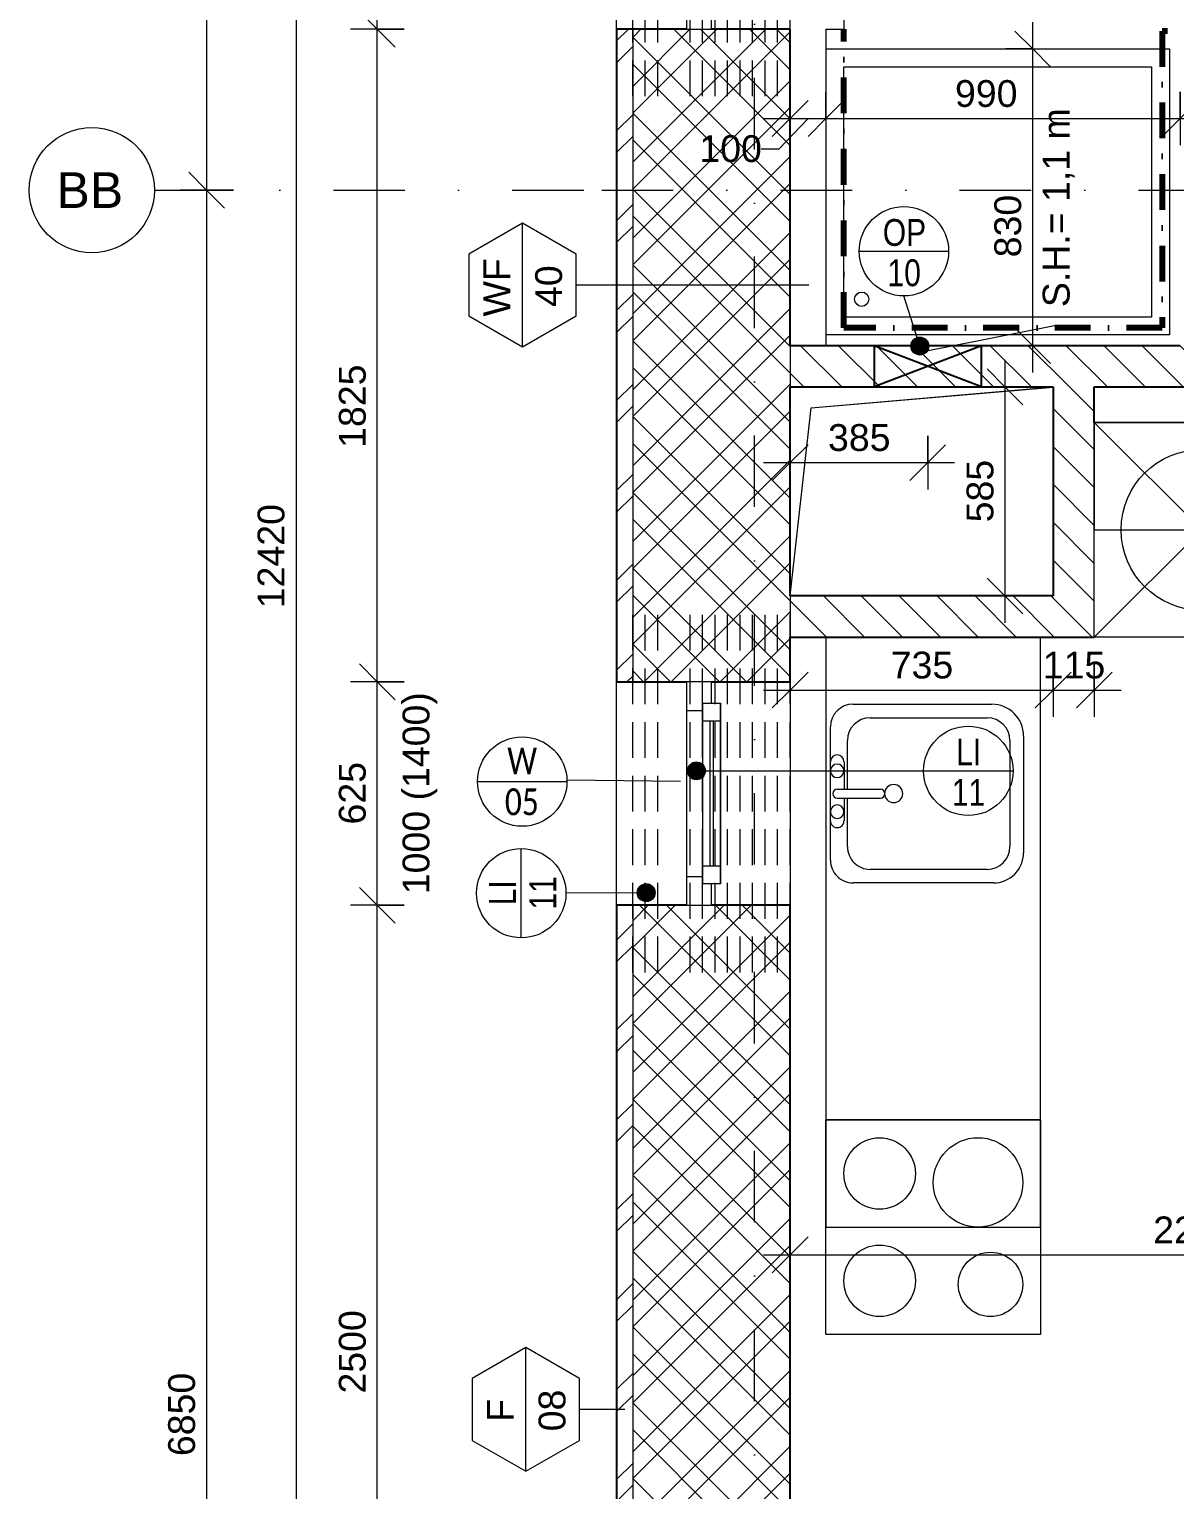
# Model space of a CAD drawing. Header units: millimetres. Extents: x -8668 to 43537, y -2985 to 58543.
# Drawn here: x -8506 to -5304, y 47168 to 51253 of the extents above; entities that cross this region are included whole.
import ezdxf

# ---------------------------------------------------------------- set-up
doc = ezdxf.new("R2010")
doc.units = ezdxf.units.MM
for name, pattern in [('HA_Dash_3mm-S1mm', [150, 100, -50]), ('HA_DashDot_10mm-S3mm', [500, 200, -150, 0, -150]), ('HA_DashDot_4mm-S1mm', [200, 100, -50, 0, -50])]:
    doc.linetypes.add(name, pattern=pattern)
for name, color, linetype, lineweight in [('A-____-____-DIMS', 9, 'Continuous', 5), ('A-____-____-DIMS-50', 9, 'Continuous', 5), ('A-DETL-____-OTLN', 9, 'Continuous', 25), ('A-DETL-GENF-OTLN', 9, 'Continuous', 9), ('A-GENM-____-HDLN', 9, 'HA_Dash_3mm-S1mm', 9), ('A-GENM-____-IDEN', 9, 'Continuous', 9), ('A-GENM-____-OTLN', 9, 'Continuous', 9), ('A-GLAZ-____-IDEN', 9, 'Continuous', 9), ('A-GLAZ-____-MCUT', 9, 'Continuous', 5), ('A-GLAZ-____-OTLN', 9, 'Continuous', 5), ('A-WALL-____-IDEN', 9, 'Continuous', 9), ('A-WALL-____-MCUT', 9, 'Continuous', 25), ('A-WALL-____-OTLN', 9, 'Continuous', 9), ('A-WALL-____-PATT', 9, 'Continuous', 25), ('G-____-____-TEXT', 9, 'Continuous', 5), ('I-WALL-____-MCUT', 9, 'Continuous', 25), ('I-WALL-____-OTLN', 9, 'Continuous', 9), ('P-SANR-FIXT-OTLN', 9, 'Continuous', 9), ('Q-CASE-____-OTLN', 9, 'Continuous', 9), ('Q-SPCQ-____-OTLN', 9, 'Continuous', 9), ('S-GRID-____-IDEN', 9, 'Continuous', 9), ('S-GRID-____-OTLN', 9, 'Continuous', 5)]:
    doc.layers.add(name, color=color, linetype=linetype, lineweight=lineweight)
doc.styles.add('Arial', font='arial.ttf', dxfattribs={"height": 100})
doc.styles.add('Arial_1', font='arial.ttf', dxfattribs={"height": 75})
doc.styles.add('Arial_2', font='arial.ttf', dxfattribs={"width": 0.8, "height": 75})
doc.styles.add('Calibri', font='calibri.ttf', dxfattribs={"width": 0.8, "height": 75})
doc.dimstyles.new('Inner_Dimensions', dxfattribs={"dimscale": 304.8, "dimtxt": 76.519455, "dimasz": 0.328084, "dimexe": 0.246063, "dimexo": 0.0625, "dimgap": 0.032808, "dimtad": 1, "dimdec": 0, "dimzin": 0, "dimdsep": 46, "dimtxsty": 'Arial_1', "dimblk1": 'OBLIQUE', "dimblk2": 'OBLIQUE', "dimsah": 1, "dimcen": 0.09, "dimdle": 0.246063, "dimazin": 0, "dimtfac": 1, "dimtdec": 4, "dimtix": 1, "dimtmove": 2, "dimatfit": 3, "dimfxl": 0.246063, "dimfxlon": 1, "dimtvp": 1, "dimtolj": 1, "dimtzin": 0, "dimlwd": 9, "dimlwe": 9, "dimarcsym": 2})
doc.dimstyles.new('Inner_Dimensions_1', dxfattribs={"dimscale": 304.8, "dimtxt": 76.519455, "dimasz": 0.328084, "dimexe": 0.246063, "dimexo": 0.0625, "dimgap": 0.032808, "dimtad": 1, "dimdec": 0, "dimzin": 0, "dimdsep": 46, "dimtxsty": 'Arial_1', "dimblk1": 'OBLIQUE', "dimblk2": 'OBLIQUE', "dimsah": 1, "dimcen": 0.09, "dimdle": 0.246063, "dimazin": 0, "dimtfac": 1, "dimtdec": 4, "dimtix": 1, "dimtmove": 0, "dimatfit": 3, "dimfxl": 0.246063, "dimfxlon": 1, "dimtvp": 1, "dimtolj": 1, "dimtzin": 0, "dimlwd": 9, "dimlwe": 9, "dimarcsym": 2})
doc.dimstyles.new('Inner_Dimensions_2', dxfattribs={"dimscale": 304.8, "dimtxt": 76.519455, "dimasz": 0.328084, "dimexe": 0.246063, "dimexo": 0.0625, "dimgap": 0.032808, "dimtad": 1, "dimdec": 0, "dimzin": 0, "dimdsep": 46, "dimtxsty": 'Arial_1', "dimblk1": 'OBLIQUE', "dimblk2": 'OBLIQUE', "dimsah": 1, "dimcen": 0.09, "dimdle": 0.246063, "dimazin": 0, "dimtfac": 1, "dimtdec": 4, "dimtix": 1, "dimtmove": 1, "dimatfit": 3, "dimfxl": 0.246063, "dimfxlon": 1, "dimtvp": 1, "dimtolj": 1, "dimtzin": 0, "dimlwd": 9, "dimlwe": 9, "dimarcsym": 2})
pattern_1 = [(135, (0, 0), (-53.03301, -53.03301), [])]

# ---------------------------------------------------------------- blocks, each defined once
blk = doc.blocks.new('HA_WD_SinglePanel - 625x1000-1670806-DPS_2NP - B')
at = {"layer": 'A-GLAZ-____-MCUT'}
for p, q in [((-312.5, 70), (-312.5, 0)), ((-232.5, 70), (-312.5, 70)), ((-232.5, 25), (-232.5, 70)), ((312.5, 70), (232.5, 70)), ((232.5, 70), (232.5, 25)), ((312.5, 0), (312.5, 70)), ((-312.5, 0), (-252.5, 0)), ((-252.5, -25), (-252.5, 25)), ((-252.5, 25), (-202.5, 25)), ((-202.5, 25), (-202.5, -25)), ((202.5, 5), (-202.5, 5)), ((202.5, -25), (202.5, 25)), ((202.5, 25), (252.5, 25)), ((252.5, 25), (252.5, -25)), ((252.5, 0), (312.5, 0)), ((-202.5, -25), (-252.5, -25)), ((202.5, -5), (-202.5, -5)), ((252.5, -25), (202.5, -25))]:
    blk.add_line(p, q, dxfattribs=at)
at = {"layer": 'A-GLAZ-____-OTLN'}
for p, q in [((232.5, 70), (-232.5, 70)), ((252.5, 25), (-252.5, 25)), ((-252.5, -25), (-252.5, 25)), ((202.5, 25), (-202.5, 25)), ((252.5, 25), (252.5, -25)), ((-252.5, -25), (252.5, -25)), ((202.5, -25), (-202.5, -25))]:
    blk.add_line(p, q, dxfattribs=at)
blk = doc.blocks.new('HA_GM_Shaft_Rectangle - Default-2137844-DPS_2NP - B')
at = {"layer": 'A-DETL-GENF-OTLN'}
for p, q in [((58.5, -58.5), (735, 0)), ((0, -585), (58.5, -58.5))]:
    blk.add_line(p, q, dxfattribs=at)
at = {"layer": 'A-GENM-____-OTLN'}
for p, q in [((0, -585), (0, 0)), ((0, 0), (735, 0)), ((735, 0), (735, -585)), ((735, -585), (0, -585))]:
    blk.add_line(p, q, dxfattribs=at)
blk = doc.blocks.new('ABMV_ShowerBasin_Generic - 800x960-1545186-DPS_2NP - B')
at = {"layer": 'P-SANR-FIXT-OTLN'}
for p, q in [((0, 800), (960, 800)), ((960, 800), (960, 0)), ((50, 750), (910, 750)), ((50, 50), (50, 750)), ((910, 750), (910, 50)), ((910, 50), (50, 50)), ((960, 0), (0, 0))]:
    blk.add_line(p, q, dxfattribs=at)
blk.add_circle((100, 100), 20, dxfattribs=at)
blk = doc.blocks.new('Casework 2 - Casework 6-1501658-DPS_2NP - B')
at = {"layer": 'Q-CASE-____-OTLN'}
for p, q in [((-6279.3, 49552.7), (-6279.3, 48202.7)), ((-5679.3, 48202.7), (-5679.3, 49552.7))]:
    blk.add_line(p, q, dxfattribs=at)
blk = doc.blocks.new('Skříňka se dřezem_ pravoúhlá - 500 x 440mm-1455099-DPS_2NP - B')
at = {"layer": 'P-SANR-FIXT-OTLN'}
for p, q in [((-145.4, 359.9), (181.3, 359.9)), ((-145.4, 359.9), (181.3, 359.9)), ((-132.7, 321.8), (164.1, 321.8)), ((-234.3, -116.6), (-234.3, 271)), ((-234.3, -116.6), (-234.3, 271)), ((-196.2, -69), (-196.2, 258.3)), ((227.6, 258.3), (227.6, -69)), ((265.7, 275.5), (265.7, -116.6)), ((265.7, 275.5), (265.7, -116.6)), ((3, -160.7), (3, -40.4)), ((28.4, -160.7), (28.4, -40.4)), ((3, -132.5), (-132.7, -132.5)), ((-73.2, -142), (3, -142)), ((164.1, -132.5), (28.4, -132.5)), ((28.4, -142), (91.9, -142)), ((202.2, -180.1), (-170.8, -180.1)), ((202.2, -180.1), (-170.8, -180.1)), ((91.9, -180.1), (-73.2, -180.1))]:
    blk.add_line(p, q, dxfattribs=at)
for centre, radius, start, end in [((-145.4, 271), 88.9, 90, 180), ((-145.4, 271), 88.9, 90, 180), ((181.3, 275.5), 84.4, 0, 90), ((181.3, 275.5), 84.4, 360, 90), ((-132.7, 258.3), 63.5, 90, 180), ((164.1, 258.3), 63.5, 360, 90), ((15.7, -3.2), 25.4, 360, 180), ((15.7, -3.2), 25.4, 180, 0), ((15.7, -40.4), 12.7, 360, 180), ((-132.7, -69), 63.5, 180, 270), ((164.1, -69), 63.5, 270, 360), ((-170.8, -116.6), 63.5, 180, 270), ((-170.8, -116.6), 63.5, 180, 270), ((202.2, -116.6), 63.5, 270, 0), ((202.2, -116.6), 63.5, 270, 0), ((-73.2, -161.1), 19, 90, 270), ((-47.8, -161.1), 19, 360, 180), ((-47.8, -161.1), 19, 180, 0), ((15.7, -160.7), 12.7, 180, 0), ((66.5, -161.1), 19, 0, 180), ((66.5, -161.1), 19, 180, 0), ((91.9, -161.1), 19, 270, 90)]:
    blk.add_arc(centre, radius, start, end, dxfattribs=at)
blk = doc.blocks.new('Kuchyňská_linka_myčka_ADNS - Myčka-1452875-DPS_2NP - B')
at = {"layer": 'Q-SPCQ-____-OTLN'}
for p, q in [((-300, 300), (300, 300)), ((-300, -300), (-300, 300)), ((300, -300), (-300, 300)), ((-300, -300), (300, 300)), ((300, 300), (300, -300)), ((300, 0), (-300, 0)), ((-300, 0), (-300, -300)), ((300, -300), (300, 0)), ((300, -300), (-300, -300)), ((-300, -300), (300, -300))]:
    blk.add_line(p, q, dxfattribs=at)
blk.add_circle((0, 0), 225, dxfattribs=at)
blk = doc.blocks.new('Kuchyňská_linka_sporák_ADNS - 600x600x800-1452877-DPS_2NP - B')
at = {"layer": 'Q-SPCQ-____-OTLN'}
for p, q in [((0, 0), (600, 0)), ((0, -600), (0, 0)), ((600, 0), (600, -600)), ((600, -300), (0, -300)), ((0, -300), (0, -600)), ((600, -600), (600, -300)), ((600, -600), (0, -600)), ((0, -600), (600, -600))]:
    blk.add_line(p, q, dxfattribs=at)
for centre, radius in [((140, -140), 90), ((450, -150), 100), ((175, -425), 125), ((450, -450), 100)]:
    blk.add_circle(centre, radius, dxfattribs=at)
blk = doc.blocks.new('HA_GM_Tiling_LineBased - Generic Tiles-1700876-DPS_2NP - B')
at = {"layer": 'A-GENM-____-OTLN', "linetype": 'HA_DashDot_4mm-S1mm', "lineweight": 80}
blk.add_line((-50, -50), (165, -50), dxfattribs=at)
blk = doc.blocks.new('HA_GM_Tiling_LineBased - Generic Tiles-1700910-DPS_2NP - B')
at = {"layer": 'A-GENM-____-OTLN', "linetype": 'HA_DashDot_4mm-S1mm', "lineweight": 80}
blk.add_line((-50, -50), (780, -50), dxfattribs=at)
blk = doc.blocks.new('HA_GM_Tiling_LineBased - Generic Tiles-2044022-DPS_2NP - B')
at = {"layer": 'A-GENM-____-OTLN', "linetype": 'HA_DashDot_4mm-S1mm', "lineweight": 80}
blk.add_line((50, -50), (940, -50), dxfattribs=at)
blk = doc.blocks.new('HA_GM_Tiling_LineBased - Generic Tiles-2044556-DPS_2NP - B')
at = {"layer": 'A-GENM-____-OTLN', "linetype": 'HA_DashDot_4mm-S1mm', "lineweight": 80}
blk.add_line((50, -50), (885, -50), dxfattribs=at)
blk = doc.blocks.new('TB_Porotherm KP7_1000mm - TB_Porotherm KP7_1000mm-1905936-DPS_2NP - B')
at = {"layer": 'A-GENM-____-HDLN'}
for p, q in [((-500, 35), (500, 35)), ((-500, 0), (500, 0)), ((-500, -35), (500, -35))]:
    blk.add_line(p, q, dxfattribs=at)
blk = doc.blocks.new('HA_GM_Shaft_Rectangle - Default-2138023-DPS_2NP - B')
at = {"layer": 'A-DETL-GENF-OTLN'}
for p, q in [((58.5, -58.5), (735, -1.3)), ((0, -585), (58.5, -58.5))]:
    blk.add_line(p, q, dxfattribs=at)
blk = doc.blocks.new('Grid - Radius 3_5mm-353793-DPS_2NP - B')
at = {"layer": 'S-GRID-____-IDEN'}
blk.add_circle((0, 0), 3.5, dxfattribs=at)
blk = doc.blocks.new('DIMBLOCK62-DPS_2NP - B')
at = {"layer": 'A-____-____-DIMS-50', "lineweight": 9}
for p, q in [((-7533.5, 48802.7), (-7583.5, 48852.7)), ((-7458.5, 48802.7), (-7608.5, 48802.7)), ((-7533.5, 46302.7), (-7533.5, 48802.7)), ((-7533.5, 48802.7), (-7483.5, 48752.7)), ((-7533.5, 48802.7), (-7458.5, 48802.7)), ((-7533.5, 46302.7), (-7583.5, 46352.7)), ((-7458.5, 46302.7), (-7608.5, 46302.7)), ((-7533.5, 46302.7), (-7483.5, 46252.7)), ((-7533.5, 46302.7), (-7458.5, 46302.7))]:
    blk.add_line(p, q, dxfattribs=at)
at = {"layer": 'A-____-____-DIMS-50', "color": 0, "lineweight": 9, "insert": (-7640.8, 47437.4), "char_height": 75, "width": 276.883, "attachment_point": 1, "rotation": 90, "line_spacing_factor": 0.941778, "style": 'Arial_1'}
blk.add_mtext('2500', dxfattribs=at)
blk = doc.blocks.new('_Oblique')
at = {"color": 0, "linetype": 'ByBlock', "lineweight": -2}
blk.add_line((-0.5, -0.5), (0.5, 0.5), dxfattribs=at)
blk = doc.blocks.new('DIMBLOCK63-DPS_2NP - B')
at = {"layer": 'A-____-____-DIMS-50', "lineweight": 9}
for p, q in [((-7533.5, 49427.7), (-7583.5, 49477.7)), ((-7458.5, 49427.7), (-7608.5, 49427.7)), ((-7533.5, 48802.7), (-7533.5, 49427.7)), ((-7533.5, 49427.7), (-7483.5, 49377.7)), ((-7533.5, 49427.7), (-7458.5, 49427.7)), ((-7533.5, 48802.7), (-7583.5, 48852.7)), ((-7458.5, 48802.7), (-7608.5, 48802.7)), ((-7533.5, 48802.7), (-7483.5, 48752.7)), ((-7533.5, 48802.7), (-7458.5, 48802.7))]:
    blk.add_line(p, q, dxfattribs=at)
at = {"layer": 'A-____-____-DIMS-50', "color": 0, "lineweight": 9, "insert": (-7640.8, 49028.7), "char_height": 75, "width": 207.662, "attachment_point": 1, "rotation": 90, "line_spacing_factor": 0.941778, "style": 'Arial_1'}
blk.add_mtext('625', dxfattribs=at)
blk = doc.blocks.new('DIMBLOCK64-DPS_2NP - B')
at = {"layer": 'A-____-____-DIMS-50', "lineweight": 9}
for p, q in [((-7533.5, 51252.7), (-7583.5, 51302.7)), ((-7458.5, 51252.7), (-7608.5, 51252.7)), ((-7533.5, 49427.7), (-7533.5, 51252.7)), ((-7533.5, 51252.7), (-7483.5, 51202.7)), ((-7533.5, 51252.7), (-7458.5, 51252.7)), ((-7533.5, 49427.7), (-7583.5, 49477.7)), ((-7458.5, 49427.7), (-7608.5, 49427.7)), ((-7533.5, 49427.7), (-7483.5, 49377.7)), ((-7533.5, 49427.7), (-7458.5, 49427.7))]:
    blk.add_line(p, q, dxfattribs=at)
at = {"layer": 'A-____-____-DIMS-50', "color": 0, "lineweight": 9, "insert": (-7640.8, 50081.9), "char_height": 75, "width": 276.883, "attachment_point": 1, "rotation": 90, "line_spacing_factor": 0.941778, "style": 'Arial_1'}
blk.add_mtext('1825', dxfattribs=at)
blk = doc.blocks.new('DIMBLOCK65-DPS_2NP - B')
at = {"layer": 'A-____-____-DIMS-50', "lineweight": 9}
for p, q in [((-7533.5, 51877.7), (-7583.5, 51927.7)), ((-7458.5, 51877.7), (-7608.5, 51877.7)), ((-7533.5, 51252.7), (-7533.5, 51877.7)), ((-7533.5, 51877.7), (-7483.5, 51827.7)), ((-7533.5, 51877.7), (-7458.5, 51877.7)), ((-7533.5, 51252.7), (-7583.5, 51302.7)), ((-7458.5, 51252.7), (-7608.5, 51252.7)), ((-7533.5, 51252.7), (-7483.5, 51202.7)), ((-7533.5, 51252.7), (-7458.5, 51252.7))]:
    blk.add_line(p, q, dxfattribs=at)
at = {"layer": 'A-____-____-DIMS-50', "color": 0, "lineweight": 9, "insert": (-7640.8, 51478.7), "char_height": 75, "width": 207.662, "attachment_point": 1, "rotation": 90, "line_spacing_factor": 0.941778, "style": 'Arial_1'}
blk.add_mtext('625', dxfattribs=at)
blk = doc.blocks.new('HA_TAG_WD - Type Mark-1536199-DPS_2NP - B')
at = {"layer": 'A-GLAZ-____-IDEN'}
blk.add_line((-2.5, 0), (2.5, 0), dxfattribs=at)
blk.add_circle((0, 0), 2.5, dxfattribs=at)
blk = doc.blocks.new('DIMBLOCK112-DPS_2NP - B')
at = {"layer": 'A-____-____-DIMS-50', "lineweight": 9}
for p, q in [((-6379.3, 47900.2), (-6379.3, 47750.2)), ((-6379.3, 47825.2), (-6379.3, 47900.2)), ((-6379.3, 47825.2), (-6329.3, 47875.2)), ((-4119.3, 47900.2), (-4119.3, 47750.2)), ((-4119.3, 47825.2), (-4119.3, 47900.2)), ((-4119.3, 47825.2), (-4069.3, 47875.2)), ((-6454.3, 47825.2), (-4119.3, 47825.2)), ((-6379.3, 47825.2), (-6429.3, 47775.2)), ((-4119.3, 47825.2), (-4169.3, 47775.2))]:
    blk.add_line(p, q, dxfattribs=at)
at = {"layer": 'A-____-____-DIMS-50', "color": 0, "lineweight": 9, "insert": (-5364.7, 47932.5), "char_height": 75, "width": 276.883, "attachment_point": 1, "line_spacing_factor": 0.941778, "style": 'Arial_1'}
blk.add_mtext('2260', dxfattribs=at)
blk = doc.blocks.new('DIMBLOCK121-DPS_2NP - B')
at = {"layer": 'A-____-____-DIMS-50', "lineweight": 9}
for p, q in [((-5701.3, 50292.7), (-5701.3, 51272.7)), ((-5701.3, 51197.7), (-5751.3, 51247.7)), ((-5776.3, 51197.7), (-5626.3, 51197.7)), ((-5701.3, 51197.7), (-5776.3, 51197.7)), ((-5701.3, 51197.7), (-5651.3, 51147.7)), ((-5701.3, 50367.7), (-5751.3, 50417.7)), ((-5776.3, 50367.7), (-5626.3, 50367.7)), ((-5701.3, 50367.7), (-5776.3, 50367.7)), ((-5701.3, 50367.7), (-5651.3, 50317.7))]:
    blk.add_line(p, q, dxfattribs=at)
at = {"layer": 'A-____-____-DIMS-50', "color": 0, "lineweight": 9, "insert": (-5808.7, 50614.8), "char_height": 75, "width": 207.662, "attachment_point": 1, "rotation": 90, "line_spacing_factor": 0.941778, "style": 'Arial_1'}
blk.add_mtext('830', dxfattribs=at)
blk = doc.blocks.new('DIMBLOCK225-DPS_2NP - B')
at = {"layer": 'A-____-____-DIMS-50', "lineweight": 9}
for p, q in [((-6379.3, 51078), (-6379.3, 50928)), ((-6379.3, 51003), (-6379.3, 51078)), ((-6279.3, 51078), (-6279.3, 50928)), ((-6279.3, 51003), (-6279.3, 51078)), ((-6379.3, 51003), (-6329.3, 51053)), ((-6279.3, 51003), (-6229.3, 51053)), ((-6454.3, 51003), (-6279.3, 51003)), ((-6379.3, 51003), (-6429.3, 50953)), ((-6410.1, 50917.8), (-6329.3, 51003)), ((-6279.3, 51003), (-6329.3, 50953)), ((-6460.1, 50917.8), (-6410.1, 50917.8))]:
    blk.add_line(p, q, dxfattribs=at)
at = {"layer": 'A-____-____-DIMS-50', "color": 0, "lineweight": 9, "insert": (-6633.1, 50956.3), "char_height": 75, "width": 207.662, "attachment_point": 1, "line_spacing_factor": 0.941778, "style": 'Arial_1'}
blk.add_mtext('100', dxfattribs=at)
blk = doc.blocks.new('DIMBLOCK226-DPS_2NP - B')
at = {"layer": 'A-____-____-DIMS-50', "lineweight": 9}
for p, q in [((-6279.3, 51078), (-6279.3, 50928)), ((-6279.3, 51003), (-6279.3, 51078)), ((-5289.3, 51078), (-5289.3, 50928)), ((-5289.3, 51003), (-5289.3, 51078)), ((-6279.3, 51003), (-6229.3, 51053)), ((-5289.3, 51003), (-5239.3, 51053)), ((-6279.3, 51003), (-6329.3, 50953)), ((-6279.3, 51003), (-5289.3, 51003)), ((-5289.3, 51003), (-5339.3, 50953))]:
    blk.add_line(p, q, dxfattribs=at)
at = {"layer": 'A-____-____-DIMS-50', "color": 0, "lineweight": 9, "insert": (-5918.7, 51110.4), "char_height": 75, "width": 207.662, "attachment_point": 1, "line_spacing_factor": 0.941778, "style": 'Arial_1'}
blk.add_mtext('990', dxfattribs=at)
blk = doc.blocks.new('DIMBLOCK227-DPS_2NP - B')
at = {"layer": 'A-____-____-DIMS-50', "lineweight": 9}
for p, q in [((-5289.3, 51078), (-5289.3, 50928)), ((-5289.3, 51003), (-5289.3, 51078)), ((-5174.3, 51078), (-5174.3, 50928)), ((-5174.3, 51003), (-5174.3, 51078)), ((-5289.3, 51003), (-5239.3, 51053)), ((-5174.3, 51003), (-5124.3, 51053)), ((-5289.3, 51003), (-5339.3, 50953)), ((-5289.3, 51003), (-5174.3, 51003)), ((-5122.6, 50917.8), (-5231.8, 51003)), ((-5174.3, 51003), (-5224.3, 50953)), ((-5072.6, 50917.8), (-5122.6, 50917.8))]:
    blk.add_line(p, q, dxfattribs=at)
at = {"layer": 'A-____-____-DIMS-50', "color": 0, "lineweight": 9, "insert": (-5072.6, 50956.3), "char_height": 75, "width": 207.662, "attachment_point": 1, "line_spacing_factor": 0.941778, "style": 'Arial_1'}
blk.add_mtext('115', dxfattribs=at)
blk = doc.blocks.new('HA_TAG_GM_Products - Generic-588599-DPS_2NP - B')
at = {"layer": 'A-GENM-____-IDEN'}
blk.add_line((-2.5, 0), (2.5, 0), dxfattribs=at)
blk.add_circle((0, 0), 2.5, dxfattribs=at)
blk = doc.blocks.new('DIMBLOCK251-DPS_2NP - B')
at = {"layer": 'A-____-____-DIMS-50', "lineweight": 9}
for p, q in [((-7760.5, 56062.7), (-7760.5, 43492.7)), ((-7760.5, 55987.7), (-7810.5, 56037.7)), ((-7685.5, 55987.7), (-7835.5, 55987.7)), ((-7760.5, 55987.7), (-7710.5, 55937.7)), ((-7760.5, 55987.7), (-7685.5, 55987.7)), ((-7760.5, 43567.7), (-7810.5, 43617.7)), ((-7685.5, 43567.7), (-7835.5, 43567.7)), ((-7760.5, 43567.7), (-7710.5, 43517.7)), ((-7760.5, 43567.7), (-7685.5, 43567.7))]:
    blk.add_line(p, q, dxfattribs=at)
at = {"layer": 'A-____-____-DIMS-50', "color": 0, "lineweight": 9, "insert": (-7867.9, 49633.5), "char_height": 75, "width": 346.103, "attachment_point": 1, "rotation": 90, "line_spacing_factor": 0.941778, "style": 'Arial_1'}
blk.add_mtext('12420', dxfattribs=at)
blk = doc.blocks.new('DIMBLOCK252-DPS_2NP - B')
at = {"layer": 'A-____-____-DIMS-50', "lineweight": 9}
for p, q in [((-8010.5, 55677.7), (-8010.5, 50802.7)), ((-8010.5, 55602.7), (-8060.5, 55652.7)), ((-7935.5, 55602.7), (-8085.5, 55602.7)), ((-8010.5, 55602.7), (-7960.5, 55552.7)), ((-8010.5, 55602.7), (-7935.5, 55602.7)), ((-8010.5, 50802.7), (-8060.5, 50852.7)), ((-7935.5, 50802.7), (-8085.5, 50802.7)), ((-8010.5, 50802.7), (-7960.5, 50752.7)), ((-8010.5, 50802.7), (-7935.5, 50802.7))]:
    blk.add_line(p, q, dxfattribs=at)
at = {"layer": 'A-____-____-DIMS-50', "color": 0, "lineweight": 9, "insert": (-8117.9, 53087.4), "char_height": 75, "width": 276.883, "attachment_point": 1, "rotation": 90, "line_spacing_factor": 0.941778, "style": 'Arial_1'}
blk.add_mtext('4800', dxfattribs=at)
blk = doc.blocks.new('DIMBLOCK253-DPS_2NP - B')
at = {"layer": 'A-____-____-DIMS-50', "lineweight": 9}
for p, q in [((-8010.5, 50802.7), (-8060.5, 50852.7)), ((-7935.5, 50802.7), (-8085.5, 50802.7)), ((-8010.5, 50802.7), (-8010.5, 43877.7)), ((-8010.5, 50802.7), (-7960.5, 50752.7)), ((-8010.5, 50802.7), (-7935.5, 50802.7)), ((-8010.5, 43952.7), (-8060.5, 44002.7)), ((-7935.5, 43952.7), (-8085.5, 43952.7)), ((-8010.5, 43952.7), (-7960.5, 43902.7)), ((-8010.5, 43952.7), (-7935.5, 43952.7))]:
    blk.add_line(p, q, dxfattribs=at)
at = {"layer": 'A-____-____-DIMS-50', "color": 0, "lineweight": 9, "insert": (-8117.9, 47262.4), "char_height": 75, "width": 276.883, "attachment_point": 1, "rotation": 90, "line_spacing_factor": 0.941778, "style": 'Arial_1'}
blk.add_mtext('6850', dxfattribs=at)
blk = doc.blocks.new('DIMBLOCK270-DPS_2NP - B')
at = {"layer": 'A-____-____-DIMS-50', "lineweight": 9}
for p, q in [((-6379.3, 50115.9), (-6379.3, 49965.9)), ((-6379.3, 50040.9), (-6379.3, 50115.9)), ((-6379.3, 50040.9), (-6329.3, 50090.9)), ((-5994.8, 50115.9), (-5994.8, 49965.9)), ((-5994.8, 50040.9), (-5994.8, 50115.9)), ((-5994.8, 50040.9), (-5944.8, 50090.9)), ((-6454.3, 50040.9), (-5919.8, 50040.9)), ((-6379.3, 50040.9), (-6429.3, 49990.9)), ((-5994.8, 50040.9), (-6044.8, 49990.9))]:
    blk.add_line(p, q, dxfattribs=at)
at = {"layer": 'A-____-____-DIMS-50', "color": 0, "lineweight": 9, "insert": (-6273.6, 50148.3), "char_height": 75, "width": 207.662, "attachment_point": 1, "line_spacing_factor": 0.941778, "style": 'Arial_1'}
blk.add_mtext('385', dxfattribs=at)
blk = doc.blocks.new('HA_TAG_WA_Partitions - Group _ Type Mark-556634-DPS_2NP - B')
at = {"layer": 'A-WALL-____-IDEN'}
for p, q in [((-1.732, 3), (-3.464, 0)), ((1.732, 3), (-1.732, 3)), ((3.464, 0), (1.732, 3)), ((-3.464, 0), (3.464, 0)), ((-3.464, 0), (-1.732, -3)), ((1.732, -3), (3.464, 0)), ((-1.732, -3), (1.732, -3))]:
    blk.add_line(p, q, dxfattribs=at)
blk = doc.blocks.new('DIMBLOCK327-DPS_2NP - B')
at = {"layer": 'A-____-____-DIMS-50', "lineweight": 9}
for p, q in [((-6379.3, 49479.7), (-6379.3, 49329.7)), ((-6379.3, 49404.7), (-6379.3, 49479.7)), ((-5644.3, 49479.7), (-5644.3, 49329.7)), ((-5644.3, 49404.7), (-5644.3, 49479.7)), ((-6379.3, 49404.7), (-6329.3, 49454.7)), ((-5644.3, 49404.7), (-5594.3, 49454.7)), ((-6454.3, 49404.7), (-5644.3, 49404.7)), ((-6379.3, 49404.7), (-6429.3, 49354.7)), ((-5644.3, 49404.7), (-5694.3, 49354.7))]:
    blk.add_line(p, q, dxfattribs=at)
at = {"layer": 'A-____-____-DIMS-50', "color": 0, "lineweight": 9, "insert": (-6098.3, 49512.1), "char_height": 75, "width": 207.662, "attachment_point": 1, "line_spacing_factor": 0.941778, "style": 'Arial_1'}
blk.add_mtext('735', dxfattribs=at)
blk = doc.blocks.new('DIMBLOCK328-DPS_2NP - B')
at = {"layer": 'A-____-____-DIMS-50', "lineweight": 9}
for p, q in [((-5644.3, 49479.7), (-5644.3, 49329.7)), ((-5644.3, 49404.7), (-5644.3, 49479.7)), ((-5529.3, 49479.7), (-5529.3, 49329.7)), ((-5529.3, 49404.7), (-5529.3, 49479.7)), ((-5644.3, 49404.7), (-5594.3, 49454.7)), ((-5529.3, 49404.7), (-5479.3, 49454.7)), ((-5644.3, 49404.7), (-5694.3, 49354.7)), ((-5644.3, 49404.7), (-5454.3, 49404.7)), ((-5529.3, 49404.7), (-5579.3, 49354.7))]:
    blk.add_line(p, q, dxfattribs=at)
at = {"layer": 'A-____-____-DIMS-50', "color": 0, "lineweight": 9, "insert": (-5673.3, 49512.1), "char_height": 75, "width": 207.662, "attachment_point": 1, "line_spacing_factor": 0.941778, "style": 'Arial_1'}
blk.add_mtext('115', dxfattribs=at)
blk = doc.blocks.new('DIMBLOCK329-DPS_2NP - B')
at = {"layer": 'A-____-____-DIMS-50', "lineweight": 9}
for p, q in [((-5778.9, 50327.7), (-5778.9, 49592.7)), ((-5778.9, 50252.7), (-5828.9, 50302.7)), ((-5703.9, 50252.7), (-5853.9, 50252.7)), ((-5778.9, 50252.7), (-5728.9, 50202.7)), ((-5778.9, 50252.7), (-5703.9, 50252.7)), ((-5778.9, 49667.7), (-5828.9, 49717.7)), ((-5703.9, 49667.7), (-5853.9, 49667.7)), ((-5778.9, 49667.7), (-5728.9, 49617.7)), ((-5778.9, 49667.7), (-5703.9, 49667.7))]:
    blk.add_line(p, q, dxfattribs=at)
at = {"layer": 'A-____-____-DIMS-50', "color": 0, "lineweight": 9, "insert": (-5886.3, 49873.7), "char_height": 75, "width": 207.662, "attachment_point": 1, "rotation": 90, "line_spacing_factor": 0.941778, "style": 'Arial_1'}
blk.add_mtext('585', dxfattribs=at)

msp = doc.modelspace()

# ---------------------------------------------------------------- hatches: boundary and pattern name
at = {"layer": 'A-GENM-____-IDEN'}
h = msp.add_hatch(color=256, dxfattribs=at)
edge = h.paths.add_edge_path()
edge.add_arc((-6016.9, 50366.6), 25, 0, 360)
h = msp.add_hatch(color=256, dxfattribs=at)
edge = h.paths.add_edge_path()
edge.add_arc((-6641.4, 49178.8), 25, 0, 360)
h = msp.add_hatch(color=256, dxfattribs=at)
edge = h.paths.add_edge_path()
edge.add_arc((-6781.7, 48837.9), 25, 0, 360)
at = {"layer": 'A-WALL-____-PATT', "lineweight": 5}
h = msp.add_hatch(dxfattribs=at)
h.set_pattern_fill('FP_4', color=256, style=0, pattern_type=2)
h.set_pattern_definition([(45, (0, 0), (-125.7236, 125.7236), []), (45, (0, 190.5), (-125.7236, 125.7236), [])])
h.paths.add_polyline_path([(-6819.3, 43694.4), (-6819.3, 45302.7), (-6864.3, 45302.7), (-6864.3, 43694.4)])
h.paths.add_polyline_path([(-6864.3, 46302.7), (-6819.3, 46302.7), (-6819.3, 48802.7), (-6864.3, 48802.7), (-6864.3, 47694.1)])
h.paths.add_polyline_path([(-6819.3, 49427.7), (-6819.3, 51252.7), (-6864.3, 51252.7), (-6864.3, 49427.7)])
h.paths.add_polyline_path([(-6819.3, 51877.7), (-6819.3, 53377.7), (-6864.3, 53377.7), (-6864.3, 51877.7)])
h.paths.add_polyline_path([(-6819.3, 54377.7), (-6819.3, 55502.7), (-6864.3, 55502.7), (-6864.3, 54377.7)])
h.paths.add_polyline_path([(-6819.3, 55942.7), (-6819.3, 55987.7), (-6864.3, 55987.7), (-6864.3, 55942.7)])
h = msp.add_hatch(dxfattribs=at)
h.set_pattern_fill('FP_1', color=256, style=0, pattern_type=2)
h.set_pattern_definition([(45, (0, 0), (-106.066, 106.066), []), (45, (75, 0), (-106.066, 106.066), []), (315, (0, 0), (106.066, 106.066), []), (315, (75, 0), (106.066, 106.066), [])])
h.paths.add_polyline_path([(-6637.3, 44206.1), (-6379.3, 44206.1), (-6379.3, 45302.7), (-6819.3, 45302.7), (-6819.3, 44206.1)])
h.paths.add_polyline_path([(-6819.3, 46302.7), (-6379.3, 46302.7), (-6379.3, 48802.7), (-6819.3, 48802.7), (-6819.3, 47694.1)])
h.paths.add_polyline_path([(-6599.3, 49427.7), (-6379.3, 49427.7), (-6379.3, 51252.7), (-6819.3, 51252.7), (-6819.3, 49427.7), (-6624.3, 49427.7)])
h.paths.add_polyline_path([(-6624.3, 51877.7), (-6379.3, 51877.7), (-6379.3, 53377.7), (-6819.3, 53377.7), (-6819.3, 51877.7), (-6637.3, 51877.7)])
h.paths.add_polyline_path([(-6379.3, 54377.7), (-6379.3, 55502.7), (-6819.3, 55502.7), (-6819.3, 54377.7)])
h = msp.add_hatch(dxfattribs=at)
h.set_pattern_fill('FP_3', color=256, style=0, pattern_type=2)
h.set_pattern_definition(pattern_1)
h.paths.add_polyline_path([(-3214.3, 50252.7), (-3214.3, 50367.7), (-6379.3, 50367.7), (-6379.3, 50252.7), (-3904.3, 50252.7)])
h = msp.add_hatch(dxfattribs=at)
h.set_pattern_fill('FP_3', color=256, style=0, pattern_type=2)
h.set_pattern_definition(pattern_1)
h.paths.add_polyline_path([(-5644.3, 49552.7), (-5529.3, 49552.7), (-5529.3, 50252.7), (-5644.3, 50252.7), (-5644.3, 49667.7)])
h = msp.add_hatch(dxfattribs=at)
h.set_pattern_fill('FP_3', color=256, style=0, pattern_type=2)
h.set_pattern_definition(pattern_1)
h.paths.add_polyline_path([(-5644.3, 49552.7), (-5644.3, 49667.7), (-6379.3, 49667.7), (-6379.3, 49552.7), (-6063.2, 49552.7)])

# ---------------------------------------------------------------- linework, layer by layer
at = {"layer": 'A-DETL-____-OTLN'}
for p, q in [((-5844.8, 50367.7), (-6144.8, 50367.7)), ((-6144.8, 50367.7), (-6144.8, 50252.7)), ((-5844.8, 50367.7), (-6144.8, 50252.7)), ((-5844.8, 50252.7), (-6144.8, 50367.7)), ((-5844.8, 50252.7), (-5844.8, 50367.7)), ((-6144.8, 50252.7), (-5844.8, 50252.7))]:
    msp.add_line(p, q, dxfattribs=at)
at = {"layer": 'A-GENM-____-IDEN'}
for p, q in [((-6016.9, 50366.6), (-6061.4, 50506.8)), ((-6641.4, 49178.8), (-6006.4, 49178.8)), ((-6781.7, 48837.9), (-7005.9, 48836.6))]:
    msp.add_line(p, q, dxfattribs=at)
for centre in [(-6016.9, 50366.6), (-6641.4, 49178.8), (-6781.7, 48837.9)]:
    msp.add_circle(centre, 25, dxfattribs=at)
at = {"layer": 'A-GLAZ-____-IDEN'}
msp.add_line((-6686.2, 49148.8), (-7003.3, 49153.1), dxfattribs=at)
at = {"layer": 'A-WALL-____-IDEN'}
for p, q in [((-6327, 50537.4), (-6977.6, 50537.4)), ((-6841.8, 47393.1), (-6968, 47393.1))]:
    msp.add_line(p, q, dxfattribs=at)
at = {"layer": 'A-WALL-____-MCUT'}
for p, q in [((-6669.3, 51252.7), (-6864.3, 51252.7)), ((-6864.3, 51252.7), (-6864.3, 49427.7)), ((-6379.3, 51252.7), (-6599.3, 51252.7)), ((-6379.3, 50367.7), (-6379.3, 51252.7)), ((-6379.3, 49667.7), (-6379.3, 50252.7)), ((-6379.3, 49427.7), (-6379.3, 49552.7)), ((-6864.3, 49427.7), (-6669.3, 49427.7)), ((-6599.3, 49427.7), (-6379.3, 49427.7)), ((-6669.3, 48802.7), (-6864.3, 48802.7)), ((-6864.3, 48802.7), (-6864.3, 46302.7)), ((-6379.3, 48802.7), (-6599.3, 48802.7)), ((-6379.3, 46302.7), (-6379.3, 48802.7))]:
    msp.add_line(p, q, dxfattribs=at)
at = {"layer": 'A-WALL-____-MCUT', "lineweight": 9}
for p, q in [((-6819.3, 51252.7), (-6819.3, 49427.7)), ((-6379.3, 50367.7), (-6379.3, 50252.7)), ((-6379.3, 49667.7), (-6379.3, 49552.7)), ((-6819.3, 48802.7), (-6819.3, 46302.7))]:
    msp.add_line(p, q, dxfattribs=at)
at = {"layer": 'A-WALL-____-OTLN'}
for p, q in [((-6864.3, 51252.7), (-6864.3, 51877.7)), ((-6864.3, 48802.7), (-6864.3, 49427.7)), ((-6379.3, 49427.7), (-6379.3, 48802.7))]:
    msp.add_line(p, q, dxfattribs=at)
at = {"layer": 'G-____-____-TEXT', "color": 10, "lineweight": 9}
msp.add_line((-6016.6, 50349.3), (-5635.8, 50425.5), dxfattribs=at)
at = {"layer": 'I-WALL-____-MCUT'}
for p, q in [((-5289.3, 50367.7), (-6379.3, 50367.7)), ((-6379.3, 50252.7), (-5644.3, 50252.7)), ((-5644.3, 50252.7), (-5644.3, 49667.7)), ((-5529.3, 50152.7), (-5529.3, 50252.7)), ((-5529.3, 50252.7), (-4119.3, 50252.7)), ((-5644.3, 49667.7), (-6379.3, 49667.7)), ((-6379.3, 49552.7), (-5529.3, 49552.7))]:
    msp.add_line(p, q, dxfattribs=at)
at = {"layer": 'I-WALL-____-OTLN'}
for p, q in [((-6229.3, 52402.7), (-6229.3, 51252.7)), ((-6279.3, 51252.7), (-6279.3, 50367.7)), ((-6279.3, 51252.7), (-6229.3, 51252.7))]:
    msp.add_line(p, q, dxfattribs=at)
at = {"layer": 'S-GRID-____-OTLN', "linetype": 'HA_DashDot_10mm-S3mm', "lineweight": 9}
for p, q in [((-6479.3, 38414.3), (-6479.3, 56942.9)), ((-8156.2, 50802.7), (-6906.2, 50802.7)), ((-6906.2, 50802.7), (21594.8, 50802.7))]:
    msp.add_line(p, q, dxfattribs=at)

# ---------------------------------------------------------------- block references
at = {"layer": 'A-GENM-____-IDEN', "xscale": 49.99999999999998, "yscale": 49.99999999999998, "zscale": 49.99999999999998}
for p in [(-6061.4, 50631.8), (-5881.4, 49178.8)]:
    msp.add_blockref('HA_TAG_GM_Products - Generic-588599-DPS_2NP - B', p, dxfattribs=at)
at = {"layer": 'A-GENM-____-IDEN', "xscale": 49.99999999999998, "yscale": 49.99999999999998, "zscale": 49.99999999999998, "rotation": 89.99999999999991}
msp.add_blockref('HA_TAG_GM_Products - Generic-588599-DPS_2NP - B', (-7130.9, 48836.6), dxfattribs=at)
at = {"layer": 'A-GENM-____-OTLN', "rotation": 89.9999999999997}
for p in [(-6784.3, 51565.2), (-6624.3, 51565.2), (-6554.3, 51565.2), (-6484.3, 51565.2), (-6414.3, 51565.2), (-6784.3, 49115.2), (-6624.3, 49115.2), (-6554.3, 49115.2), (-6484.3, 49115.2), (-6414.3, 49115.2)]:
    msp.add_blockref('TB_Porotherm KP7_1000mm - TB_Porotherm KP7_1000mm-1905936-DPS_2NP - B', p, dxfattribs=at)
at = {"layer": 'A-GENM-____-OTLN', "linetype": 'HA_DashDot_4mm-S1mm', "lineweight": 80}
for name, p, rotation in [('HA_GM_Tiling_LineBased - Generic Tiles-2044556-DPS_2NP - B', (-6279.3, 50367.7), 89.99999999999993), ('HA_GM_Tiling_LineBased - Generic Tiles-1700876-DPS_2NP - B', (-5174.3, 51197.7), 180), ('HA_GM_Tiling_LineBased - Generic Tiles-1700910-DPS_2NP - B', (-5289.3, 51197.7), 269.9999999999999), ('HA_GM_Tiling_LineBased - Generic Tiles-2044022-DPS_2NP - B', (-5289.3, 50367.7), 180)]:
    msp.add_blockref(name, p, dxfattribs=dict(at, rotation=rotation))
at = {"layer": 'A-GENM-____-OTLN', "lineweight": 5}
for name in ['HA_GM_Shaft_Rectangle - Default-2137844-DPS_2NP - B', 'HA_GM_Shaft_Rectangle - Default-2138023-DPS_2NP - B']:
    msp.add_blockref(name, (-6379.3, 50252.7), dxfattribs=at)
at = {"layer": 'A-GLAZ-____-IDEN', "xscale": 49.99999999999998, "yscale": 49.99999999999998, "zscale": 49.99999999999998}
msp.add_blockref('HA_TAG_WD - Type Mark-1536199-DPS_2NP - B', (-7128.3, 49148.8), dxfattribs=at)
at = {"layer": 'A-GLAZ-____-OTLN', "rotation": 89.9999999999998}
for p in [(-6599.3, 51565.2), (-6599.3, 49115.2)]:
    msp.add_blockref('HA_WD_SinglePanel - 625x1000-1670806-DPS_2NP - B', p, dxfattribs=at)
at = {"layer": 'A-WALL-____-IDEN', "xscale": 49.99999999999998, "yscale": 49.99999999999998, "zscale": 49.99999999999998}
for p, rotation in [((-7127.6, 50537.4), 89.9999999999999), ((-7118, 47393.1), 89.99999999999991)]:
    msp.add_blockref('HA_TAG_WA_Partitions - Group _ Type Mark-556634-DPS_2NP - B', p, dxfattribs=dict(at, rotation=rotation))
at = {"layer": 'P-SANR-FIXT-OTLN'}
msp.add_blockref('ABMV_ShowerBasin_Generic - 800x960-1545186-DPS_2NP - B', (-6279.3, 50397.7), dxfattribs=at)
at = {"layer": 'P-SANR-FIXT-OTLN', "rotation": 270.0000000000004}
msp.add_blockref('Skříňka se dřezem_ pravoúhlá - 500 x 440mm-1455099-DPS_2NP - B', (-6086.8, 49130.9), dxfattribs=at)
at = {"layer": 'Q-CASE-____-OTLN'}
msp.add_blockref('Casework 2 - Casework 6-1501658-DPS_2NP - B', (0, 0), dxfattribs=at)
at = {"layer": 'Q-SPCQ-____-OTLN', "rotation": 180}
for name, p in [('Kuchyňská_linka_myčka_ADNS - Myčka-1452875-DPS_2NP - B', (-5229.3, 49852.7)), ('Kuchyňská_linka_sporák_ADNS - 600x600x800-1452877-DPS_2NP - B', (-5679.3, 47602.7))]:
    msp.add_blockref(name, p, dxfattribs=at)
at = {"layer": 'S-GRID-____-IDEN', "xscale": 49.99999999999998, "yscale": 49.99999999999998, "zscale": 49.99999999999998, "rotation": 269.9999999999996}
msp.add_blockref('Grid - Radius 3_5mm-353793-DPS_2NP - B', (-8331.2, 50802.7), dxfattribs=at)

# ---------------------------------------------------------------- texts
at = {"layer": 'A-GENM-____-IDEN', "lineweight": 5, "char_height": 75, "attachment_point": 1, "style": 'Arial_2'}
for s, insert, width in [('OP', (-6120.4, 50721.9), 147.51), ('10', (-6107.2, 50609.1), 115.443), ('LI', (-5915.3, 49268.9), 86.582), ('11', (-5927.3, 49156.1), 115.443)]:
    msp.add_mtext(s, dxfattribs=dict(at, insert=insert, width=width))
at = {"layer": 'A-GENM-____-IDEN', "lineweight": 5, "char_height": 75, "attachment_point": 1, "rotation": 90, "style": 'Arial_2'}
for s, insert, width in [('LI', (-7221, 48802.8), 86.582), ('11', (-7108.3, 48790.8), 115.443)]:
    msp.add_mtext(s, dxfattribs=dict(at, insert=insert, width=width))
at = {"layer": 'A-GLAZ-____-IDEN', "lineweight": 5, "insert": (-7462.7, 48833.7), "char_height": 75, "width": 701.477, "attachment_point": 1, "rotation": 90, "style": 'Arial_1'}
msp.add_mtext('1000 (1400)', dxfattribs=at)
at = {"layer": 'A-GLAZ-____-IDEN', "lineweight": 5, "char_height": 75, "attachment_point": 1, "style": 'Calibri'}
for s, insert, width in [('W', (-7170.1, 49244), 105.823), ('05', (-7176.7, 49129.7), 121.856)]:
    msp.add_mtext(s, dxfattribs=dict(at, insert=insert, width=width))
at = {"layer": 'A-WALL-____-IDEN', "lineweight": 5, "char_height": 75, "attachment_point": 1, "rotation": 90, "style": 'Arial_1'}
for s, insert, width in [('WF', (-7236.5, 50449.4), 208.439), ('40', (-7092, 50475.9), 144.304), ('08', (-7082.5, 47331.7), 144.304), ('F', (-7227, 47358.2), 80.169)]:
    msp.add_mtext(s, dxfattribs=dict(at, insert=insert, width=width))
at = {"layer": 'G-____-____-TEXT', "color": 7, "lineweight": 9, "insert": (-5673.3, 50475.5), "char_height": 75, "width": 685.443, "attachment_point": 1, "rotation": 90, "style": 'Arial_1'}
msp.add_mtext('S.H.= 1,1 m', dxfattribs=at)
at = {"layer": 'S-GRID-____-IDEN', "lineweight": 5, "insert": (-8430, 50852.8), "char_height": 100, "width": 232.489, "attachment_point": 1, "style": 'Arial'}
msp.add_mtext('BB', dxfattribs=at)

# ---------------------------------------------------------------- dimensions: what is measured, and where the dimension line sits
at = {"layer": 'A-____-____-DIMS', "lineweight": 9}
for base, p1, p2, override, picture, middle in [((-7760.5, 43567.7), (-7685.5, 55987.7), (-7685.5, 43567.7), {"dimpost": '<>', "dimfxl": 12420}, 'DIMBLOCK251-DPS_2NP - B', (-7808.8, 49777.7)), ((-8010.5, 50802.7), (-7935.5, 55602.7), (-7935.5, 50802.7), {"dimpost": '<>', "dimfxl": 4800}, 'DIMBLOCK252-DPS_2NP - B', (-8058.8, 53202.7)), ((-7533.5, 51877.7), (-7458.5, 51252.7), (-7458.5, 51877.7), {"dimpost": '<>', "dimfxl": 625}, 'DIMBLOCK65-DPS_2NP - B', (-7581.8, 51565.2)), ((-8010.5, 43952.7), (-7935.5, 50802.7), (-7935.5, 43952.7), {"dimpost": '<>', "dimfxl": 6850}, 'DIMBLOCK253-DPS_2NP - B', (-8058.8, 47377.7)), ((-5778.9, 49667.7), (-5703.9, 50252.7), (-5703.9, 49667.7), {"dimpost": '<>', "dimfxl": 585}, 'DIMBLOCK329-DPS_2NP - B', (-5827.2, 49960.2)), ((-7533.5, 49427.7), (-7458.5, 48802.7), (-7458.5, 49427.7), {"dimpost": '<>', "dimfxl": 625}, 'DIMBLOCK63-DPS_2NP - B', (-7581.8, 49115.2)), ((-7533.5, 48802.7), (-7458.5, 46302.7), (-7458.5, 48802.7), {"dimpost": '<>', "dimfxl": 2500}, 'DIMBLOCK62-DPS_2NP - B', (-7581.8, 47552.7))]:
    dim = msp.add_linear_dim(base=base, p1=p1, p2=p2, angle=90, dimstyle='Inner_Dimensions_1', override=override, dxfattribs=at)
    dim.commit()
    dim.dimension.update_dxf_attribs({"geometry": picture, "text_midpoint": middle})
for base, p1, p2, override, picture, middle in [((-7533.5, 51252.7), (-7458.5, 49427.7), (-7458.5, 51252.7), {"dimpost": '<>', "dimfxl": 1825}, 'DIMBLOCK64-DPS_2NP - B', (-7590.8, 50220.3)), ((-5701.3, 51197.7), (-5776.3, 50367.7), (-5776.3, 51197.7), {"dimpost": '<>', "dimfxl": 830}, 'DIMBLOCK121-DPS_2NP - B', (-5758.7, 50718.6))]:
    dim = msp.add_linear_dim(base=base, p1=p1, p2=p2, angle=90, dimstyle='Inner_Dimensions', override=override, dxfattribs=at)
    dim.commit()
    dim.dimension.update_dxf_attribs({"geometry": picture, "text_midpoint": middle, "dimtype": 160, "text_rotation": 90})
for base, p1, p2, dimstyle, override, picture, middle in [((-5289.3, 51003), (-6279.3, 51078), (-5289.3, 51078), 'Inner_Dimensions', {"dimpost": '<>', "dimfxl": 990}, 'DIMBLOCK226-DPS_2NP - B', (-5814.9, 51060.4)), ((-6279.3, 51003), (-6379.3, 51078), (-6279.3, 51078), 'Inner_Dimensions_2', {"dimpost": '<>', "dimfxl": 100}, 'DIMBLOCK225-DPS_2NP - B', (-6529.3, 50906.3)), ((-5174.3, 51003), (-5289.3, 51078), (-5174.3, 51078), 'Inner_Dimensions_2', {"dimpost": '<>', "dimfxl": 115}, 'DIMBLOCK227-DPS_2NP - B', (-4968.8, 50906.3))]:
    dim = msp.add_linear_dim(base=base, p1=p1, p2=p2, dimstyle=dimstyle, override=override, dxfattribs=at)
    dim.commit()
    dim.dimension.update_dxf_attribs({"geometry": picture, "text_midpoint": middle, "dimtype": 160})
for base, p1, p2, override, picture, middle in [((-5994.7683, 50040.8915), (-6379.3101, 50115.8915), (-5994.7683, 50115.8915), {"dimpost": '<>', "dimfxl": 384.541762}, 'DIMBLOCK270-DPS_2NP - B', (-6187.0392, 50089.21)), ((-5644.3, 49404.7), (-6379.3, 49479.7), (-5644.3, 49479.7), {"dimpost": '<>', "dimfxl": 735}, 'DIMBLOCK327-DPS_2NP - B', (-6011.8, 49453)), ((-5529.3, 49404.7), (-5644.3, 49479.7), (-5529.3, 49479.7), {"dimpost": '<>', "dimfxl": 115}, 'DIMBLOCK328-DPS_2NP - B', (-5586.8, 49453)), ((-4119.3, 47825.2), (-6379.3, 47900.2), (-4119.3, 47900.2), {"dimpost": '<>', "dimfxl": 2260}, 'DIMBLOCK112-DPS_2NP - B', (-5249.3, 47873.5))]:
    dim = msp.add_linear_dim(base=base, p1=p1, p2=p2, dimstyle='Inner_Dimensions_1', override=override, dxfattribs=at)
    dim.commit()
    dim.dimension.update_dxf_attribs({"geometry": picture, "text_midpoint": middle})

doc.saveas('drawing.dxf')
